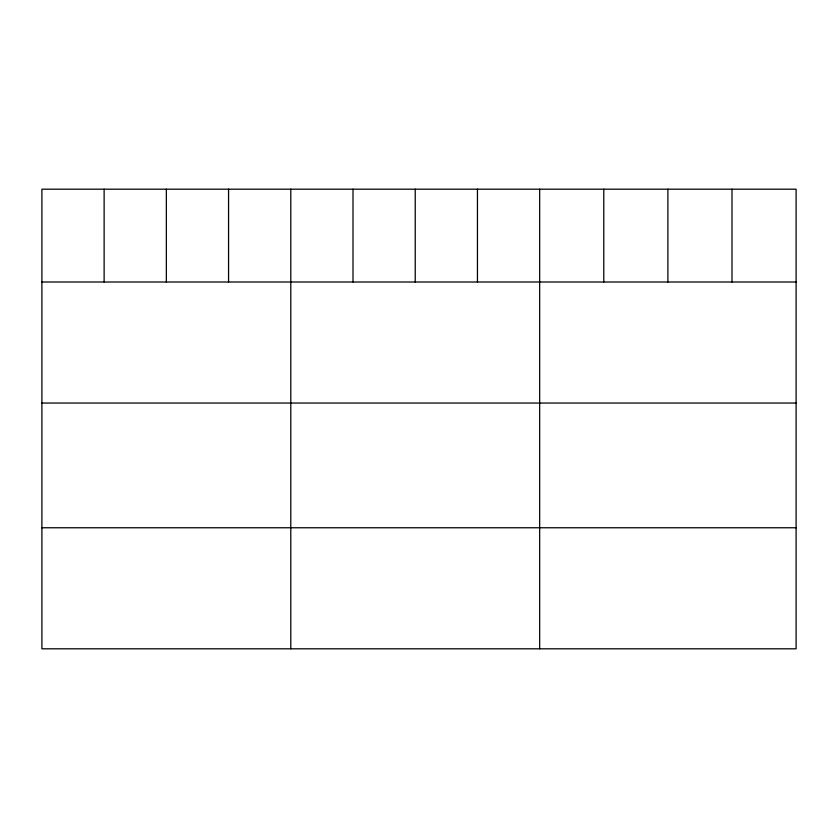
<?xml version="1.0" encoding="UTF-8"?>
<svg xmlns="http://www.w3.org/2000/svg" width="838" height="838" viewBox="0 0 838 838"><rect width="100%" height="100%" fill="white"/><g stroke="black" fill="none" stroke-linecap="round" stroke-linejoin="round"><path stroke-width="1.26" d="M796.1 282.008L796.1 648.811L41.9 648.811L41.9 189.189L796.1 189.189L796.1 282.008L41.9 282.008M41.9 403.047L796.1 403.047M41.9 527.762L796.1 527.762M731.993 189.189L731.993 282.008M667.886 189.189L667.886 282.008M603.779 189.189L603.779 282.008M539.672 189.189L539.672 648.811M477.451 189.189L477.451 282.008M415.229 189.189L415.229 282.008M353.008 189.189L353.008 282.008M290.786 189.189L290.786 648.811M228.565 189.189L228.565 282.008M166.343 189.189L166.343 282.008M104.122 189.189L104.122 282.008"/></g></svg>
